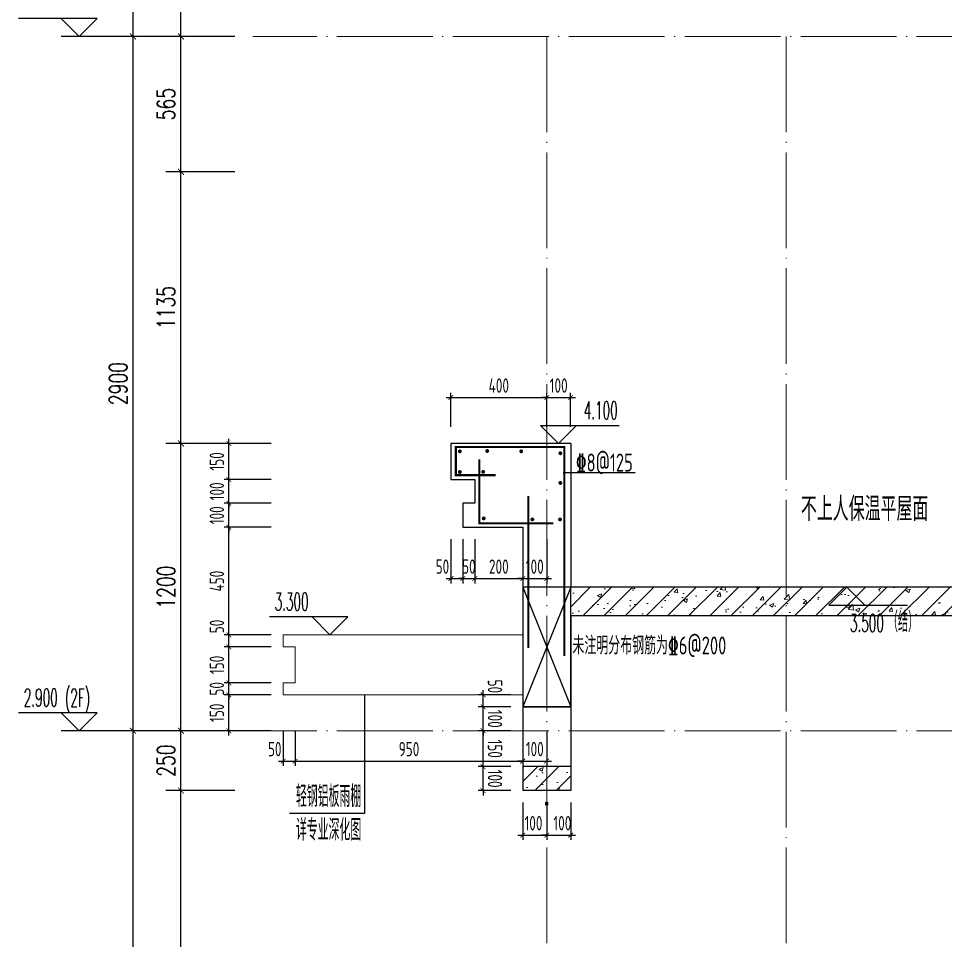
# Model space of a CAD drawing. Extents: x -655480 to 203344, y -294099 to 287156.
# Drawn here: x 148013 to 151883, y 125308 to 129160 of the extents above; entities that cross this region are included whole.
import ezdxf

# ---------------------------------------------------------------- set-up
doc = ezdxf.new("R2010")
doc.units = 0
doc.header["$LTSCALE"] = 1000
doc.linetypes.add('DOTE', pattern=[2.42, 2, -0.2, 0.02, -0.2])
doc.layers.get('0').update_dxf_attribs({"linetype": 'CONTINUOUS'})
doc.layers.get('DEFPOINTS').update_dxf_attribs({"linetype": 'CONTINUOUS'})
for name, color, linetype in [('DIM', 2, 'CONTINUOUS'), ('DIM_ELEV', 3, 'CONTINUOUS'), ('DIM_IDEN', 67, 'CONTINUOUS'), ('PUB_DIM', 3, 'CONTINUOUS'), ('PUB_TEXT', 2, 'CONTINUOUS'), ('REIN', 6, 'CONTINUOUS'), ('S-大样-砼线', 7, 'CONTINUOUS'), ('S-引出线', 40, 'CONTINUOUS'), ('TEXT', 2, 'CONTINUOUS'), ('WALL', 5, 'CONTINUOUS')]:
    doc.layers.add(name, color=color, linetype=linetype)
for name, color, linetype, lineweight in [('DOTE', 19, 'DOTE', 9), ('PUB_HATCH', 8, 'CONTINUOUS', 9), ('立面-普通轮廓', 7, 'CONTINUOUS', 18), ('细细', 250, 'CONTINUOUS', 0)]:
    doc.layers.add(name, color=color, linetype=linetype, lineweight=lineweight)
doc.styles.add('_TCH_DIM', font='SIMPLEX.shx', dxfattribs={"width": 0.7, "bigfont": 'GBCBIG.shx'})
doc.styles.add('_TCH_DIM_T3', font='SIMPLEX', dxfattribs={"width": 0.705882, "bigfont": 'GBCBIG'})
doc.styles.add('DIM_FONT_T3', font='SIMPLEX', dxfattribs={"width": 0.705882, "bigfont": 'GBCBIG'})
doc.styles.add('TSSD_DIMENSION', font='Tssdeng.shx', dxfattribs={"width": 0.7, "bigfont": 'tssdchn.shx'})
doc.styles.add('TSSD_REIN', font='tssdeng.shx', dxfattribs={"width": 0.7, "height": 300, "bigfont": 'tssdchn.shx'})
doc.dimstyles.new('_TCH_ARCH&&25', dxfattribs={"dimtxt": 74.375, "dimasz": 25, "dimexe": 62.5, "dimexo": 75, "dimgap": 25, "dimtad": 1, "dimdec": 0, "dimzin": 0, "dimdsep": 46, "dimtxsty": '_TCH_DIM_T3', "dimblk": 'ARCHTICK', "dimcen": 0.09, "dimclrt": 7, "dimazin": 0, "dimtfac": 1, "dimtdec": 0, "dimtix": 1, "dimtmove": 2, "dimatfit": 3, "dimldrblk": 'ARCHTICK', "dimfxl": 1, "dimtolj": 1, "dimtzin": 0, "dimarcsym": 0})
doc.dimstyles.new('TSSD_20_20', dxfattribs={"dimtxt": 60, "dimasz": 20, "dimexe": 20, "dimexo": 50, "dimgap": 20, "dimtad": 1, "dimdec": 0, "dimzin": 0, "dimdsep": 46, "dimtxsty": 'TSSD_DIMENSION', "dimblk": 'ARCHTICK', "dimblk1": 'ARCHTICK', "dimblk2": 'ARCHTICK', "dimcen": 0, "dimdle": 20, "dimclrt": 7, "dimadec": 0, "dimazin": 0, "dimtfac": 1, "dimtdec": 0, "dimtix": 1, "dimtmove": 2, "dimatfit": 3, "dimfxl": 1, "dimtolj": 1, "dimtzin": 0, "dimarcsym": 0})
pattern_1 = [(45, (-512502.044, 291727.59), (-44.194174, 44.194174), []), (50, (-512502.04, 291727.59), (179.315046, -15.688034), [18.75, -206.25]), (355, (-512502.04, 291727.6), (-34.687833, 188.048033), [15, -165]), (100.4514, (-512487.1, 291726.28), (144.627345, 172.359886), [15.935047, -175.28553]), (46.1842, (-512502.04, 291777.6), (266.81026, -41.379754), [28.125, -309.375]), (96.6356, (-512479.8, 291774.14), (233.66568, 243.52947), [23.90257, -262.92825]), (351.1842, (-512502.04, 291777.6), (233.66549, 243.52965), [22.5, -247.5]), (21, (-512477.04, 291765.09), (149.226763, -100.654723), [18.75, -206.25]), (326, (-512477.04, 291765.1), (60.828833, 181.28751), [15, -165]), (71.4514, (-512464.6, 291756.7), (210.055657, 80.632624), [15.935047, -175.28553]), (37.5, (-512502.044, 291727.59), (3.039964, 83.2234635), [0, -163, 0, -167.5, 0, -165.625]), (7.5, (-512502.04, 291727.59), (65.767384, 98.602928), [0, -95.5, 0, -159.25, 0, -63.125]), (327.5, (-512557.794, 291727.59), (133.455609, -5.638718), [0, -62.5, 0, -195, 0, -258.75]), (317.5, (-512582.79, 291727.59), (145.796542, 25.026246), [0, -81.25, 0, -129.5, 0, -183.75])]

# ---------------------------------------------------------------- blocks, each defined once
blk = doc.blocks.new('_ArchTick')
at = {"color": 0, "linetype": 'ByBlock', "const_width": 0.15}
blk.add_lwpolyline([(-0.5, -0.5), (0.5, 0.5)], dxfattribs=at)
blk = doc.blocks.new('*D2749')
at = {"layer": 'DEFPOINTS', "color": 0, "transparency": 16777216}
for p in [(148691.2, 125934.6), (148991.2, 125934.6), (148991.2, 123284.6)]:
    blk.add_point(p, dxfattribs=at)
at = {"layer": 'PUB_DIM', "color": 0, "lineweight": -2, "transparency": 16777216}
for p, q in [((148916.2, 125934.6), (148628.7, 125934.6)), ((148691.2, 123284.6), (148691.2, 125934.6)), ((148916.2, 123284.6), (148628.7, 123284.6))]:
    blk.add_line(p, q, dxfattribs=at)
at = {"layer": 'PUB_DIM', "color": 0, "lineweight": -2, "transparency": 16777216, "xscale": 25, "yscale": 25, "zscale": 25}
for p, rotation in [((148691.2, 125934.6), 90), ((148691.2, 123284.6), 270)]:
    blk.add_blockref('_ArchTick', p, dxfattribs=dict(at, rotation=rotation))
at = {"layer": 'PUB_DIM', "color": 7, "transparency": 16777216, "insert": (148629.1, 124609.6), "char_height": 74.38, "attachment_point": 5, "rotation": 90, "style": '_TCH_DIM_T3'}
blk.add_mtext('\\A1;2650', dxfattribs=at)
blk = doc.blocks.new('*D2751')
at = {"layer": 'DEFPOINTS', "color": 0, "transparency": 16777216}
for p in [(148491.2, 126184.6), (148991.2, 126184.6), (148991.2, 123284.6)]:
    blk.add_point(p, dxfattribs=at)
at = {"layer": 'PUB_DIM', "color": 0, "lineweight": -2, "transparency": 16777216}
for p, q in [((148916.2, 126184.6), (148428.7, 126184.6)), ((148491.2, 123284.6), (148491.2, 126184.6)), ((148916.2, 123284.6), (148428.7, 123284.6))]:
    blk.add_line(p, q, dxfattribs=at)
at = {"layer": 'PUB_DIM', "color": 0, "lineweight": -2, "transparency": 16777216, "xscale": 25, "yscale": 25, "zscale": 25}
for p, rotation in [((148491.2, 126184.6), 90), ((148491.2, 123284.6), 270)]:
    blk.add_blockref('_ArchTick', p, dxfattribs=dict(at, rotation=rotation))
at = {"layer": 'PUB_DIM', "color": 7, "transparency": 16777216, "insert": (148429.1, 124734.6), "char_height": 74.38, "attachment_point": 5, "rotation": 90, "style": '_TCH_DIM_T3'}
blk.add_mtext('\\A1;2900', dxfattribs=at)
blk = doc.blocks.new('*D3339')
at = {"layer": 'DEFPOINTS', "color": 0, "transparency": 16777216}
for p in [(150218.3, 127576.6), (149818.2, 127404.6), (150218.3, 127404.6)]:
    blk.add_point(p, dxfattribs=at)
at = {"layer": 'DIM', "color": 0, "lineweight": -2, "transparency": 16777216}
for p, q in [((149818.2, 127454.6), (149818.2, 127596.6)), ((150218.3, 127454.6), (150218.3, 127596.6)), ((149798.2, 127576.6), (150238.3, 127576.6))]:
    blk.add_line(p, q, dxfattribs=at)
at = {"layer": 'DIM', "color": 0, "lineweight": -2, "transparency": 16777216, "xscale": 20, "yscale": 20, "zscale": 20, "rotation": 180}
blk.add_blockref('_ArchTick', (149818.2, 127576.6), dxfattribs=at)
at = {"layer": 'DIM', "color": 0, "lineweight": -2, "transparency": 16777216, "xscale": 20, "yscale": 20, "zscale": 20}
blk.add_blockref('_ArchTick', (150218.3, 127576.6), dxfattribs=at)
at = {"layer": 'DIM', "color": 7, "transparency": 16777216, "insert": (150018.2, 127626.6), "char_height": 60, "attachment_point": 5, "style": 'TSSD_DIMENSION'}
blk.add_mtext('\\A1;400', dxfattribs=at)
blk = doc.blocks.new('*D3340')
at = {"layer": 'DEFPOINTS', "color": 0, "transparency": 16777216}
for p in [(150318.1, 127576.6), (150218.3, 127404.6), (150318.1, 127404.6)]:
    blk.add_point(p, dxfattribs=at)
at = {"layer": 'DIM', "color": 0, "lineweight": -2, "transparency": 16777216}
for p, q in [((150218.3, 127454.6), (150218.3, 127596.6)), ((150318.1, 127454.6), (150318.1, 127596.6)), ((150218.3, 127576.6), (150198.3, 127576.6)), ((150218.3, 127576.6), (150318.1, 127576.6)), ((150318.1, 127576.6), (150338.1, 127576.6))]:
    blk.add_line(p, q, dxfattribs=at)
at = {"layer": 'DIM', "color": 0, "lineweight": -2, "transparency": 16777216, "xscale": 20, "yscale": 20, "zscale": 20}
blk.add_blockref('_ArchTick', (150218.3, 127576.6), dxfattribs=at)
at = {"layer": 'DIM', "color": 0, "lineweight": -2, "transparency": 16777216, "xscale": 20, "yscale": 20, "zscale": 20, "rotation": 180}
blk.add_blockref('_ArchTick', (150318.1, 127576.6), dxfattribs=at)
at = {"layer": 'DIM', "color": 7, "transparency": 16777216, "insert": (150268.2, 127626.6), "char_height": 60, "attachment_point": 5, "style": 'TSSD_DIMENSION'}
blk.add_mtext('\\A1;100', dxfattribs=at)
blk = doc.blocks.new('*D3341')
at = {"layer": 'DEFPOINTS', "color": 0, "transparency": 16777216}
for p in [(150118.3, 125934.6), (150218.3, 125934.6), (150218.3, 125748.4)]:
    blk.add_point(p, dxfattribs=at)
at = {"layer": 'DIM', "color": 0, "lineweight": -2, "transparency": 16777216}
for p, q in [((150118.3, 125884.6), (150118.3, 125728.4)), ((150218.3, 125884.6), (150218.3, 125728.4)), ((150098.3, 125748.4), (150238.3, 125748.4))]:
    blk.add_line(p, q, dxfattribs=at)
at = {"layer": 'DIM', "color": 0, "lineweight": -2, "transparency": 16777216, "xscale": 20, "yscale": 20, "zscale": 20}
for p, rotation in [((150118.3, 125748.4), 180.0003565256102), ((150218.3, 125748.4), 0.0003565256101799532)]:
    blk.add_blockref('_ArchTick', p, dxfattribs=dict(at, rotation=rotation))
at = {"layer": 'DIM', "color": 7, "transparency": 16777216, "insert": (150162.9, 125798.4), "char_height": 60, "attachment_point": 5, "rotation": 0.0004, "style": 'TSSD_DIMENSION'}
blk.add_mtext('\\A1;100', dxfattribs=at)
blk = doc.blocks.new('*D3342')
at = {"layer": 'DEFPOINTS', "color": 0, "transparency": 16777216}
for p in [(150218.3, 125934.6), (150318.3, 125934.6), (150318.3, 125748.4)]:
    blk.add_point(p, dxfattribs=at)
at = {"layer": 'DIM', "color": 0, "lineweight": -2, "transparency": 16777216}
for p, q in [((150218.3, 125884.6), (150218.3, 125728.4)), ((150318.3, 125884.6), (150318.3, 125728.4)), ((150218.3, 125748.4), (150198.3, 125748.4)), ((150218.3, 125748.4), (150318.3, 125748.4)), ((150318.3, 125748.4), (150338.3, 125748.4))]:
    blk.add_line(p, q, dxfattribs=at)
at = {"layer": 'DIM', "color": 0, "lineweight": -2, "transparency": 16777216, "xscale": 20, "yscale": 20, "zscale": 20}
for p, rotation in [((150218.3, 125748.4), 0.0003565255952064916), ((150318.3, 125748.4), 180.0003565255953)]:
    blk.add_blockref('_ArchTick', p, dxfattribs=dict(at, rotation=rotation))
at = {"layer": 'DIM', "color": 7, "transparency": 16777216, "insert": (150283.6, 125798.4), "char_height": 60, "attachment_point": 5, "rotation": 0.0004, "style": 'TSSD_DIMENSION'}
blk.add_mtext('\\A1;100', dxfattribs=at)
blk = doc.blocks.new('*D3343')
at = {"layer": 'DEFPOINTS', "color": 0, "transparency": 16777216}
for p in [(149118.3, 126234.4), (149168.3, 126234.4), (149168.3, 126057.7)]:
    blk.add_point(p, dxfattribs=at)
at = {"layer": 'DIM', "color": 0, "lineweight": -2, "transparency": 16777216}
for p, q in [((149118.3, 126184.4), (149118.3, 126037.7)), ((149168.3, 126184.4), (149168.3, 126037.7)), ((149098.3, 126057.7), (149188.3, 126057.7))]:
    blk.add_line(p, q, dxfattribs=at)
at = {"layer": 'DIM', "color": 0, "lineweight": -2, "transparency": 16777216, "xscale": 20, "yscale": 20, "zscale": 20}
for p, rotation in [((149118.3, 126057.7), 180.0082805803449), ((149168.3, 126057.7), 0.008280580344901943)]:
    blk.add_blockref('_ArchTick', p, dxfattribs=dict(at, rotation=rotation))
at = {"layer": 'DIM', "color": 7, "transparency": 16777216, "insert": (149082.8, 126107.7), "char_height": 60, "attachment_point": 5, "rotation": 0.0083, "style": 'TSSD_DIMENSION'}
blk.add_mtext('\\A1;50', dxfattribs=at)
blk = doc.blocks.new('*D3344')
at = {"layer": 'DEFPOINTS', "color": 0, "transparency": 16777216}
for p in [(149168.3, 126234.4), (150118.3, 126234.5), (150118.3, 126057.9)]:
    blk.add_point(p, dxfattribs=at)
at = {"layer": 'DIM', "color": 0, "lineweight": -2, "transparency": 16777216}
for p, q in [((149168.3, 126184.4), (149168.3, 126037.7)), ((150118.3, 126184.5), (150118.3, 126037.9)), ((149148.3, 126057.7), (150138.3, 126057.9))]:
    blk.add_line(p, q, dxfattribs=at)
at = {"layer": 'DIM', "color": 0, "lineweight": -2, "transparency": 16777216, "xscale": 20, "yscale": 20, "zscale": 20}
for p, rotation in [((149168.3, 126057.7), 180.008280580344), ((150118.3, 126057.9), 0.008280580343985943)]:
    blk.add_blockref('_ArchTick', p, dxfattribs=dict(at, rotation=rotation))
at = {"layer": 'DIM', "color": 7, "transparency": 16777216, "insert": (149643.3, 126107.8), "char_height": 60, "attachment_point": 5, "rotation": 0.0083, "style": 'TSSD_DIMENSION'}
blk.add_mtext('\\A1;950', dxfattribs=at)
blk = doc.blocks.new('*D3345')
at = {"layer": 'DEFPOINTS', "color": 0, "transparency": 16777216}
for p in [(150118.3, 126234.5), (150218.3, 126234.6), (150218.3, 126057.9)]:
    blk.add_point(p, dxfattribs=at)
at = {"layer": 'DIM', "color": 0, "lineweight": -2, "transparency": 16777216}
for p, q in [((150118.3, 126184.5), (150118.3, 126037.9)), ((150218.3, 126184.6), (150218.3, 126037.9)), ((150118.3, 126057.9), (150098.3, 126057.9)), ((150118.3, 126057.9), (150218.3, 126057.9)), ((150218.3, 126057.9), (150238.3, 126057.9))]:
    blk.add_line(p, q, dxfattribs=at)
at = {"layer": 'DIM', "color": 0, "lineweight": -2, "transparency": 16777216, "xscale": 20, "yscale": 20, "zscale": 20}
for p, rotation in [((150118.3, 126057.9), 0.008280580347808097), ((150218.3, 126057.9), 180.0082805803478)]:
    blk.add_blockref('_ArchTick', p, dxfattribs=dict(at, rotation=rotation))
at = {"layer": 'DIM', "color": 7, "transparency": 16777216, "insert": (150168.3, 126107.9), "char_height": 60, "attachment_point": 5, "rotation": 0.0083, "style": 'TSSD_DIMENSION'}
blk.add_mtext('\\A1;100', dxfattribs=at)
blk = doc.blocks.new('*D3346')
at = {"layer": 'DEFPOINTS', "color": 0, "transparency": 16777216}
for p in [(149952.4, 126034.7), (150118.3, 126034.7), (150118.3, 125934.6)]:
    blk.add_point(p, dxfattribs=at)
at = {"layer": 'DIM', "color": 0, "lineweight": -2, "transparency": 16777216}
for p, q in [((150068.3, 126034.7), (149932.4, 126034.7)), ((149952.4, 126034.7), (149952.4, 126054.7)), ((149952.4, 125934.6), (149952.4, 126034.7)), ((150068.3, 125934.6), (149932.4, 125934.6)), ((149952.4, 125934.6), (149952.4, 125914.6))]:
    blk.add_line(p, q, dxfattribs=at)
at = {"layer": 'DIM', "color": 0, "lineweight": -2, "transparency": 16777216, "xscale": 20, "yscale": 20, "zscale": 20}
for p, rotation in [((149952.4, 126034.7), 270.0004298410356), ((149952.4, 125934.6), 90.00042984103558)]:
    blk.add_blockref('_ArchTick', p, dxfattribs=dict(at, rotation=rotation))
at = {"layer": 'DIM', "color": 7, "transparency": 16777216, "insert": (150002.4, 125984.6), "char_height": 60, "attachment_point": 5, "rotation": 270.0004, "style": 'TSSD_DIMENSION'}
blk.add_mtext('\\A1;100', dxfattribs=at)
blk = doc.blocks.new('*D3347')
at = {"layer": 'DEFPOINTS', "color": 0, "transparency": 16777216}
for p in [(149952.4, 126184.6), (150118.3, 126184.6), (150118.3, 126034.7)]:
    blk.add_point(p, dxfattribs=at)
at = {"layer": 'DIM', "color": 0, "lineweight": -2, "transparency": 16777216}
for p, q in [((149952.4, 126014.7), (149952.4, 126204.6)), ((150068.3, 126184.6), (149932.4, 126184.6)), ((150068.3, 126034.7), (149932.4, 126034.7))]:
    blk.add_line(p, q, dxfattribs=at)
at = {"layer": 'DIM', "color": 0, "lineweight": -2, "transparency": 16777216, "xscale": 20, "yscale": 20, "zscale": 20}
for p, rotation in [((149952.4, 126184.6), 90.00050334903649), ((149952.4, 126034.7), 270.0005033490365)]:
    blk.add_blockref('_ArchTick', p, dxfattribs=dict(at, rotation=rotation))
at = {"layer": 'DIM', "color": 7, "transparency": 16777216, "insert": (150002.4, 126109.6), "char_height": 60, "attachment_point": 5, "rotation": 270.0005, "style": 'TSSD_DIMENSION'}
blk.add_mtext('\\A1;150', dxfattribs=at)
blk = doc.blocks.new('*D3348')
at = {"layer": 'DEFPOINTS', "color": 0, "transparency": 16777216}
for p in [(149952.4, 126284.7), (150118.3, 126284.7), (150118.3, 126184.6)]:
    blk.add_point(p, dxfattribs=at)
at = {"layer": 'DIM', "color": 0, "lineweight": -2, "transparency": 16777216}
for p, q in [((149952.4, 126284.7), (149952.4, 126304.7)), ((150068.3, 126284.7), (149932.4, 126284.7)), ((149952.4, 126184.6), (149952.4, 126284.7)), ((150068.3, 126184.6), (149932.4, 126184.6)), ((149952.4, 126184.6), (149952.4, 126164.6))]:
    blk.add_line(p, q, dxfattribs=at)
at = {"layer": 'DIM', "color": 0, "lineweight": -2, "transparency": 16777216, "xscale": 20, "yscale": 20, "zscale": 20}
for p, rotation in [((149952.4, 126284.7), 270.0005033489296), ((149952.4, 126184.6), 90.00050334892961)]:
    blk.add_blockref('_ArchTick', p, dxfattribs=dict(at, rotation=rotation))
at = {"layer": 'DIM', "color": 7, "transparency": 16777216, "insert": (150002.4, 126234.6), "char_height": 60, "attachment_point": 5, "rotation": 270.0005, "style": 'TSSD_DIMENSION'}
blk.add_mtext('\\A1;100', dxfattribs=at)
blk = doc.blocks.new('*D3349')
at = {"layer": 'DEFPOINTS', "color": 0, "transparency": 16777216}
for p in [(149952.4, 126334.4), (150118.3, 126334.4), (150118.3, 126284.7)]:
    blk.add_point(p, dxfattribs=at)
at = {"layer": 'DIM', "color": 0, "lineweight": -2, "transparency": 16777216}
for p, q in [((149952.4, 126264.7), (149952.4, 126354.4)), ((150068.3, 126334.4), (149932.4, 126334.4)), ((150068.3, 126284.7), (149932.4, 126284.7))]:
    blk.add_line(p, q, dxfattribs=at)
at = {"layer": 'DIM', "color": 0, "lineweight": -2, "transparency": 16777216, "xscale": 20, "yscale": 20, "zscale": 20}
for p, rotation in [((149952.4, 126334.4), 90.00050334908576), ((149952.4, 126284.7), 270.0005033490858)]:
    blk.add_blockref('_ArchTick', p, dxfattribs=dict(at, rotation=rotation))
at = {"layer": 'DIM', "color": 7, "transparency": 16777216, "insert": (150002.4, 126369.9), "char_height": 60, "attachment_point": 5, "rotation": 270.0005, "style": 'TSSD_DIMENSION'}
blk.add_mtext('\\A1;50', dxfattribs=at)
blk = doc.blocks.new('*D3350')
at = {"layer": 'DEFPOINTS', "color": 0, "transparency": 16777216}
for p in [(149818.2, 127034.6), (149868.2, 127034.6), (149868.2, 126820.1)]:
    blk.add_point(p, dxfattribs=at)
at = {"layer": 'DIM', "color": 0, "lineweight": -2, "transparency": 16777216}
for p, q in [((149818.2, 126984.6), (149818.2, 126800.1)), ((149868.2, 126984.6), (149868.2, 126800.1)), ((149798.2, 126820.1), (149888.2, 126820.1))]:
    blk.add_line(p, q, dxfattribs=at)
at = {"layer": 'DIM', "color": 0, "lineweight": -2, "transparency": 16777216, "xscale": 20, "yscale": 20, "zscale": 20, "rotation": 180}
blk.add_blockref('_ArchTick', (149818.2, 126820.1), dxfattribs=at)
at = {"layer": 'DIM', "color": 0, "lineweight": -2, "transparency": 16777216, "xscale": 20, "yscale": 20, "zscale": 20}
blk.add_blockref('_ArchTick', (149868.2, 126820.1), dxfattribs=at)
at = {"layer": 'DIM', "color": 7, "transparency": 16777216, "insert": (149782.8, 126870.1), "char_height": 60, "attachment_point": 5, "style": 'TSSD_DIMENSION'}
blk.add_mtext('\\A1;50', dxfattribs=at)
blk = doc.blocks.new('*D3351')
at = {"layer": 'DEFPOINTS', "color": 0, "transparency": 16777216}
for p in [(149868.2, 127034.6), (149918.3, 127034.6), (149918.3, 126820.1)]:
    blk.add_point(p, dxfattribs=at)
at = {"layer": 'DIM', "color": 0, "lineweight": -2, "transparency": 16777216}
for p, q in [((149868.2, 126984.6), (149868.2, 126800.1)), ((149918.3, 126984.6), (149918.3, 126800.1)), ((149868.2, 126820.1), (149848.2, 126820.1)), ((149868.2, 126820.1), (149918.3, 126820.1)), ((149918.3, 126820.1), (149938.3, 126820.1))]:
    blk.add_line(p, q, dxfattribs=at)
at = {"layer": 'DIM', "color": 0, "lineweight": -2, "transparency": 16777216, "xscale": 20, "yscale": 20, "zscale": 20}
blk.add_blockref('_ArchTick', (149868.2, 126820.1), dxfattribs=at)
at = {"layer": 'DIM', "color": 0, "lineweight": -2, "transparency": 16777216, "xscale": 20, "yscale": 20, "zscale": 20, "rotation": 180}
blk.add_blockref('_ArchTick', (149918.3, 126820.1), dxfattribs=at)
at = {"layer": 'DIM', "color": 7, "transparency": 16777216, "insert": (149893.3, 126870.1), "char_height": 60, "attachment_point": 5, "style": 'TSSD_DIMENSION'}
blk.add_mtext('\\A1;50', dxfattribs=at)
blk = doc.blocks.new('*D3352')
at = {"layer": 'DEFPOINTS', "color": 0, "transparency": 16777216}
for p in [(149918.3, 127034.6), (150118.3, 127034.6), (150118.3, 126820.1)]:
    blk.add_point(p, dxfattribs=at)
at = {"layer": 'DIM', "color": 0, "lineweight": -2, "transparency": 16777216}
for p, q in [((149918.3, 126984.6), (149918.3, 126800.1)), ((150118.3, 126984.6), (150118.3, 126800.1)), ((149898.3, 126820.1), (150138.3, 126820.1))]:
    blk.add_line(p, q, dxfattribs=at)
at = {"layer": 'DIM', "color": 0, "lineweight": -2, "transparency": 16777216, "xscale": 20, "yscale": 20, "zscale": 20, "rotation": 180}
blk.add_blockref('_ArchTick', (149918.3, 126820.1), dxfattribs=at)
at = {"layer": 'DIM', "color": 0, "lineweight": -2, "transparency": 16777216, "xscale": 20, "yscale": 20, "zscale": 20}
blk.add_blockref('_ArchTick', (150118.3, 126820.1), dxfattribs=at)
at = {"layer": 'DIM', "color": 7, "transparency": 16777216, "insert": (150018.3, 126870.1), "char_height": 60, "attachment_point": 5, "style": 'TSSD_DIMENSION'}
blk.add_mtext('\\A1;200', dxfattribs=at)
blk = doc.blocks.new('*D3353')
at = {"layer": 'DEFPOINTS', "color": 0, "transparency": 16777216}
for p in [(150118.3, 127034.6), (150218.3, 127034.6), (150218.3, 126820.1)]:
    blk.add_point(p, dxfattribs=at)
at = {"layer": 'DIM', "color": 0, "lineweight": -2, "transparency": 16777216}
for p, q in [((150118.3, 126984.6), (150118.3, 126800.1)), ((150218.3, 126984.6), (150218.3, 126800.1)), ((150118.3, 126820.1), (150098.3, 126820.1)), ((150118.3, 126820.1), (150218.3, 126820.1)), ((150218.3, 126820.1), (150238.3, 126820.1))]:
    blk.add_line(p, q, dxfattribs=at)
at = {"layer": 'DIM', "color": 0, "lineweight": -2, "transparency": 16777216, "xscale": 20, "yscale": 20, "zscale": 20}
blk.add_blockref('_ArchTick', (150118.3, 126820.1), dxfattribs=at)
at = {"layer": 'DIM', "color": 0, "lineweight": -2, "transparency": 16777216, "xscale": 20, "yscale": 20, "zscale": 20, "rotation": 180}
blk.add_blockref('_ArchTick', (150218.3, 126820.1), dxfattribs=at)
at = {"layer": 'DIM', "color": 7, "transparency": 16777216, "insert": (150168.3, 126870.1), "char_height": 60, "attachment_point": 5, "style": 'TSSD_DIMENSION'}
blk.add_mtext('\\A1;100', dxfattribs=at)
blk = doc.blocks.new('*D3354')
at = {"layer": 'DEFPOINTS', "color": 0, "transparency": 16777216}
for p in [(148891.2, 126334.6), (149118.3, 126334.6), (149118.3, 126184.6)]:
    blk.add_point(p, dxfattribs=at)
at = {"layer": 'DIM', "color": 0, "lineweight": -2, "transparency": 16777216}
for p, q in [((148891.2, 126164.6), (148891.2, 126354.6)), ((149068.3, 126334.6), (148871.2, 126334.6)), ((149068.3, 126184.6), (148871.2, 126184.6))]:
    blk.add_line(p, q, dxfattribs=at)
at = {"layer": 'DIM', "color": 0, "lineweight": -2, "transparency": 16777216, "xscale": 20, "yscale": 20, "zscale": 20}
for p, rotation in [((148891.2, 126334.6), 90), ((148891.2, 126184.6), 270)]:
    blk.add_blockref('_ArchTick', p, dxfattribs=dict(at, rotation=rotation))
at = {"layer": 'DIM', "color": 7, "transparency": 16777216, "insert": (148841.2, 126259.6), "char_height": 60, "attachment_point": 5, "rotation": 90, "style": 'TSSD_DIMENSION'}
blk.add_mtext('\\A1;150', dxfattribs=at)
blk = doc.blocks.new('*D3355')
at = {"layer": 'DEFPOINTS', "color": 0, "transparency": 16777216}
for p in [(148891.2, 126384.6), (149118.3, 126384.6), (149118.3, 126334.6)]:
    blk.add_point(p, dxfattribs=at)
at = {"layer": 'DIM', "color": 0, "lineweight": -2, "transparency": 16777216}
for p, q in [((149068.3, 126384.6), (148871.2, 126384.6)), ((148891.2, 126384.6), (148891.2, 126404.6)), ((148891.2, 126334.6), (148891.2, 126384.6)), ((149068.3, 126334.6), (148871.2, 126334.6)), ((148891.2, 126334.6), (148891.2, 126314.6))]:
    blk.add_line(p, q, dxfattribs=at)
at = {"layer": 'DIM', "color": 0, "lineweight": -2, "transparency": 16777216, "xscale": 20, "yscale": 20, "zscale": 20}
for p, rotation in [((148891.2, 126384.6), 270), ((148891.2, 126334.6), 90)]:
    blk.add_blockref('_ArchTick', p, dxfattribs=dict(at, rotation=rotation))
at = {"layer": 'DIM', "color": 7, "transparency": 16777216, "insert": (148841.2, 126359.6), "char_height": 60, "attachment_point": 5, "rotation": 90, "style": 'TSSD_DIMENSION'}
blk.add_mtext('\\A1;50', dxfattribs=at)
blk = doc.blocks.new('*D3356')
at = {"layer": 'DEFPOINTS', "color": 0, "transparency": 16777216}
for p in [(148891.2, 126534.6), (149118.3, 126534.6), (149118.3, 126384.6)]:
    blk.add_point(p, dxfattribs=at)
at = {"layer": 'DIM', "color": 0, "lineweight": -2, "transparency": 16777216}
for p, q in [((148891.2, 126364.6), (148891.2, 126554.6)), ((149068.3, 126534.6), (148871.2, 126534.6)), ((149068.3, 126384.6), (148871.2, 126384.6))]:
    blk.add_line(p, q, dxfattribs=at)
at = {"layer": 'DIM', "color": 0, "lineweight": -2, "transparency": 16777216, "xscale": 20, "yscale": 20, "zscale": 20}
for p, rotation in [((148891.2, 126534.6), 90), ((148891.2, 126384.6), 270)]:
    blk.add_blockref('_ArchTick', p, dxfattribs=dict(at, rotation=rotation))
at = {"layer": 'DIM', "color": 7, "transparency": 16777216, "insert": (148841.2, 126459.6), "char_height": 60, "attachment_point": 5, "rotation": 90, "style": 'TSSD_DIMENSION'}
blk.add_mtext('\\A1;150', dxfattribs=at)
blk = doc.blocks.new('*D3357')
at = {"layer": 'DEFPOINTS', "color": 0, "transparency": 16777216}
for p in [(148891.2, 126584.6), (149118.3, 126584.6), (149118.3, 126534.6)]:
    blk.add_point(p, dxfattribs=at)
at = {"layer": 'DIM', "color": 0, "lineweight": -2, "transparency": 16777216}
for p, q in [((149068.3, 126584.6), (148871.2, 126584.6)), ((148891.2, 126514.6), (148891.2, 126604.6)), ((149068.3, 126534.6), (148871.2, 126534.6))]:
    blk.add_line(p, q, dxfattribs=at)
at = {"layer": 'DIM', "color": 0, "lineweight": -2, "transparency": 16777216, "xscale": 20, "yscale": 20, "zscale": 20}
for p, rotation in [((148891.2, 126584.6), 90), ((148891.2, 126534.6), 270)]:
    blk.add_blockref('_ArchTick', p, dxfattribs=dict(at, rotation=rotation))
at = {"layer": 'DIM', "color": 7, "transparency": 16777216, "insert": (148841.2, 126620.1), "char_height": 60, "attachment_point": 5, "rotation": 90, "style": 'TSSD_DIMENSION'}
blk.add_mtext('\\A1;50', dxfattribs=at)
blk = doc.blocks.new('*D3358')
at = {"layer": 'DEFPOINTS', "color": 0, "transparency": 16777216}
for p in [(148891.2, 127034.6), (149118.3, 127034.6), (149118.3, 126584.6)]:
    blk.add_point(p, dxfattribs=at)
at = {"layer": 'DIM', "color": 0, "lineweight": -2, "transparency": 16777216}
for p, q in [((148891.2, 126564.6), (148891.2, 127054.6)), ((149068.3, 127034.6), (148871.2, 127034.6)), ((149068.3, 126584.6), (148871.2, 126584.6))]:
    blk.add_line(p, q, dxfattribs=at)
at = {"layer": 'DIM', "color": 0, "lineweight": -2, "transparency": 16777216, "xscale": 20, "yscale": 20, "zscale": 20}
for p, rotation in [((148891.2, 127034.6), 90), ((148891.2, 126584.6), 270)]:
    blk.add_blockref('_ArchTick', p, dxfattribs=dict(at, rotation=rotation))
at = {"layer": 'DIM', "color": 7, "transparency": 16777216, "insert": (148841.2, 126809.6), "char_height": 60, "attachment_point": 5, "rotation": 90, "style": 'TSSD_DIMENSION'}
blk.add_mtext('\\A1;450', dxfattribs=at)
blk = doc.blocks.new('*D3359')
at = {"layer": 'DEFPOINTS', "color": 0, "transparency": 16777216}
for p in [(148891.2, 127134.6), (149118.3, 127134.6), (149118.3, 127034.6)]:
    blk.add_point(p, dxfattribs=at)
at = {"layer": 'DIM', "color": 0, "lineweight": -2, "transparency": 16777216}
for p, q in [((149068.3, 127134.6), (148871.2, 127134.6)), ((148891.2, 127134.6), (148891.2, 127154.6)), ((148891.2, 127034.6), (148891.2, 127134.6)), ((149068.3, 127034.6), (148871.2, 127034.6)), ((148891.2, 127034.6), (148891.2, 127014.6))]:
    blk.add_line(p, q, dxfattribs=at)
at = {"layer": 'DIM', "color": 0, "lineweight": -2, "transparency": 16777216, "xscale": 20, "yscale": 20, "zscale": 20}
for p, rotation in [((148891.2, 127134.6), 270), ((148891.2, 127034.6), 90)]:
    blk.add_blockref('_ArchTick', p, dxfattribs=dict(at, rotation=rotation))
at = {"layer": 'DIM', "color": 7, "transparency": 16777216, "insert": (148841.2, 127084.6), "char_height": 60, "attachment_point": 5, "rotation": 90, "style": 'TSSD_DIMENSION'}
blk.add_mtext('\\A1;100', dxfattribs=at)
blk = doc.blocks.new('*D3360')
at = {"layer": 'DEFPOINTS', "color": 0, "transparency": 16777216}
for p in [(148891.2, 127234.6), (149118.3, 127234.6), (149118.3, 127134.6)]:
    blk.add_point(p, dxfattribs=at)
at = {"layer": 'DIM', "color": 0, "lineweight": -2, "transparency": 16777216}
for p, q in [((149068.3, 127234.6), (148871.2, 127234.6)), ((148891.2, 127234.6), (148891.2, 127254.6)), ((148891.2, 127134.6), (148891.2, 127234.6)), ((149068.3, 127134.6), (148871.2, 127134.6)), ((148891.2, 127134.6), (148891.2, 127114.6))]:
    blk.add_line(p, q, dxfattribs=at)
at = {"layer": 'DIM', "color": 0, "lineweight": -2, "transparency": 16777216, "xscale": 20, "yscale": 20, "zscale": 20}
for p, rotation in [((148891.2, 127234.6), 270), ((148891.2, 127134.6), 90)]:
    blk.add_blockref('_ArchTick', p, dxfattribs=dict(at, rotation=rotation))
at = {"layer": 'DIM', "color": 7, "transparency": 16777216, "insert": (148841.2, 127184.6), "char_height": 60, "attachment_point": 5, "rotation": 90, "style": 'TSSD_DIMENSION'}
blk.add_mtext('\\A1;100', dxfattribs=at)
blk = doc.blocks.new('*D3361')
at = {"layer": 'DEFPOINTS', "color": 0, "transparency": 16777216}
for p in [(148891.2, 127384.6), (149118.3, 127384.6), (149118.3, 127234.6)]:
    blk.add_point(p, dxfattribs=at)
at = {"layer": 'DIM', "color": 0, "lineweight": -2, "transparency": 16777216}
for p, q in [((148891.2, 127214.6), (148891.2, 127404.6)), ((149068.3, 127384.6), (148871.2, 127384.6)), ((149068.3, 127234.6), (148871.2, 127234.6))]:
    blk.add_line(p, q, dxfattribs=at)
at = {"layer": 'DIM', "color": 0, "lineweight": -2, "transparency": 16777216, "xscale": 20, "yscale": 20, "zscale": 20}
for p, rotation in [((148891.2, 127384.6), 90), ((148891.2, 127234.6), 270)]:
    blk.add_blockref('_ArchTick', p, dxfattribs=dict(at, rotation=rotation))
at = {"layer": 'DIM', "color": 7, "transparency": 16777216, "insert": (148841.2, 127309.6), "char_height": 60, "attachment_point": 5, "rotation": 90, "style": 'TSSD_DIMENSION'}
blk.add_mtext('\\A1;150', dxfattribs=at)
blk = doc.blocks.new('*D3375')
at = {"layer": 'DEFPOINTS', "color": 0, "transparency": 16777216}
for p in [(148691.2, 126184.6), (148991.2, 126184.6), (148991.2, 125934.6)]:
    blk.add_point(p, dxfattribs=at)
at = {"layer": 'PUB_DIM', "color": 0, "lineweight": -2, "transparency": 16777216}
for p, q in [((148916.2, 126184.6), (148628.7, 126184.6)), ((148691.2, 125934.6), (148691.2, 126184.6)), ((148916.2, 125934.6), (148628.7, 125934.6))]:
    blk.add_line(p, q, dxfattribs=at)
at = {"layer": 'PUB_DIM', "color": 0, "lineweight": -2, "transparency": 16777216, "xscale": 25, "yscale": 25, "zscale": 25}
for p, rotation in [((148691.2, 126184.6), 90), ((148691.2, 125934.6), 270)]:
    blk.add_blockref('_ArchTick', p, dxfattribs=dict(at, rotation=rotation))
at = {"layer": 'PUB_DIM', "color": 7, "transparency": 16777216, "insert": (148629.1, 126059.6), "char_height": 74.38, "attachment_point": 5, "rotation": 90, "style": '_TCH_DIM_T3'}
blk.add_mtext('\\A1;250', dxfattribs=at)
blk = doc.blocks.new('*D3376')
at = {"layer": 'DEFPOINTS', "color": 0, "transparency": 16777216}
for p in [(148691.2, 127384.6), (148991.2, 127384.6), (148991.2, 126184.6)]:
    blk.add_point(p, dxfattribs=at)
at = {"layer": 'PUB_DIM', "color": 0, "lineweight": -2, "transparency": 16777216}
for p, q in [((148916.2, 127384.6), (148628.7, 127384.6)), ((148691.2, 126184.6), (148691.2, 127384.6)), ((148916.2, 126184.6), (148628.7, 126184.6))]:
    blk.add_line(p, q, dxfattribs=at)
at = {"layer": 'PUB_DIM', "color": 0, "lineweight": -2, "transparency": 16777216, "xscale": 25, "yscale": 25, "zscale": 25}
for p, rotation in [((148691.2, 127384.6), 90), ((148691.2, 126184.6), 270)]:
    blk.add_blockref('_ArchTick', p, dxfattribs=dict(at, rotation=rotation))
at = {"layer": 'PUB_DIM', "color": 7, "transparency": 16777216, "insert": (148629.1, 126784.6), "char_height": 74.38, "attachment_point": 5, "rotation": 90, "style": '_TCH_DIM_T3'}
blk.add_mtext('\\A1;1200', dxfattribs=at)
blk = doc.blocks.new('*D3377')
at = {"layer": 'DEFPOINTS', "color": 0, "transparency": 16777216}
for p in [(148691.2, 128519.6), (148991.2, 128519.6), (148991.2, 127384.6)]:
    blk.add_point(p, dxfattribs=at)
at = {"layer": 'PUB_DIM', "color": 0, "lineweight": -2, "transparency": 16777216}
for p, q in [((148916.2, 128519.6), (148628.7, 128519.6)), ((148691.2, 127384.6), (148691.2, 128519.6)), ((148916.2, 127384.6), (148628.7, 127384.6))]:
    blk.add_line(p, q, dxfattribs=at)
at = {"layer": 'PUB_DIM', "color": 0, "lineweight": -2, "transparency": 16777216, "xscale": 25, "yscale": 25, "zscale": 25}
for p, rotation in [((148691.2, 128519.6), 90), ((148691.2, 127384.6), 270)]:
    blk.add_blockref('_ArchTick', p, dxfattribs=dict(at, rotation=rotation))
at = {"layer": 'PUB_DIM', "color": 7, "transparency": 16777216, "insert": (148629.1, 127952.1), "char_height": 74.38, "attachment_point": 5, "rotation": 90, "style": '_TCH_DIM_T3'}
blk.add_mtext('\\A1;1135', dxfattribs=at)
blk = doc.blocks.new('*D3378')
at = {"layer": 'DEFPOINTS', "color": 0, "transparency": 16777216}
for p in [(148691.2, 129084.6), (148991.2, 129084.6), (148991.2, 128519.6)]:
    blk.add_point(p, dxfattribs=at)
at = {"layer": 'PUB_DIM', "color": 0, "lineweight": -2, "transparency": 16777216}
for p, q in [((148916.2, 129084.6), (148628.7, 129084.6)), ((148691.2, 128519.6), (148691.2, 129084.6)), ((148916.2, 128519.6), (148628.7, 128519.6))]:
    blk.add_line(p, q, dxfattribs=at)
at = {"layer": 'PUB_DIM', "color": 0, "lineweight": -2, "transparency": 16777216, "xscale": 25, "yscale": 25, "zscale": 25}
for p, rotation in [((148691.2, 129084.6), 90), ((148691.2, 128519.6), 270)]:
    blk.add_blockref('_ArchTick', p, dxfattribs=dict(at, rotation=rotation))
at = {"layer": 'PUB_DIM', "color": 7, "transparency": 16777216, "insert": (148629.1, 128802.1), "char_height": 74.38, "attachment_point": 5, "rotation": 90, "style": '_TCH_DIM_T3'}
blk.add_mtext('\\A1;565', dxfattribs=at)
blk = doc.blocks.new('*D3379')
at = {"layer": 'DEFPOINTS', "color": 0, "transparency": 16777216}
for p in [(148691.2, 129919.6), (148991.2, 129919.6), (148991.2, 129084.6)]:
    blk.add_point(p, dxfattribs=at)
at = {"layer": 'PUB_DIM', "color": 0, "lineweight": -2, "transparency": 16777216}
for p, q in [((148916.2, 129919.6), (148628.7, 129919.6)), ((148691.2, 129084.6), (148691.2, 129919.6)), ((148916.2, 129084.6), (148628.7, 129084.6))]:
    blk.add_line(p, q, dxfattribs=at)
at = {"layer": 'PUB_DIM', "color": 0, "lineweight": -2, "transparency": 16777216, "xscale": 25, "yscale": 25, "zscale": 25}
for p, rotation in [((148691.2, 129919.6), 90), ((148691.2, 129084.6), 270)]:
    blk.add_blockref('_ArchTick', p, dxfattribs=dict(at, rotation=rotation))
at = {"layer": 'PUB_DIM', "color": 7, "transparency": 16777216, "insert": (148629.1, 129502.1), "char_height": 74.38, "attachment_point": 5, "rotation": 90, "style": '_TCH_DIM_T3'}
blk.add_mtext('\\A1;835', dxfattribs=at)
blk = doc.blocks.new('*D3391')
at = {"layer": 'DEFPOINTS', "color": 0, "transparency": 16777216}
for p in [(148491.2, 129084.6), (148991.2, 129084.6), (148991.2, 126184.6)]:
    blk.add_point(p, dxfattribs=at)
at = {"layer": 'PUB_DIM', "color": 0, "lineweight": -2, "transparency": 16777216}
for p, q in [((148916.2, 129084.6), (148428.7, 129084.6)), ((148491.2, 126184.6), (148491.2, 129084.6)), ((148916.2, 126184.6), (148428.7, 126184.6))]:
    blk.add_line(p, q, dxfattribs=at)
at = {"layer": 'PUB_DIM', "color": 0, "lineweight": -2, "transparency": 16777216, "xscale": 25, "yscale": 25, "zscale": 25}
for p, rotation in [((148491.2, 129084.6), 90), ((148491.2, 126184.6), 270)]:
    blk.add_blockref('_ArchTick', p, dxfattribs=dict(at, rotation=rotation))
at = {"layer": 'PUB_DIM', "color": 7, "transparency": 16777216, "insert": (148429.1, 127634.6), "char_height": 74.38, "attachment_point": 5, "rotation": 90, "style": '_TCH_DIM_T3'}
blk.add_mtext('\\A1;2900', dxfattribs=at)
blk = doc.blocks.new('*D3392')
at = {"layer": 'DEFPOINTS', "color": 0, "transparency": 16777216}
for p in [(148491.2, 131984.6), (148991.2, 131984.6), (148991.2, 129084.6)]:
    blk.add_point(p, dxfattribs=at)
at = {"layer": 'PUB_DIM', "color": 0, "lineweight": -2, "transparency": 16777216}
for p, q in [((148916.2, 131984.6), (148428.7, 131984.6)), ((148491.2, 129084.6), (148491.2, 131984.6)), ((148916.2, 129084.6), (148428.7, 129084.6))]:
    blk.add_line(p, q, dxfattribs=at)
at = {"layer": 'PUB_DIM', "color": 0, "lineweight": -2, "transparency": 16777216, "xscale": 25, "yscale": 25, "zscale": 25}
for p, rotation in [((148491.2, 131984.6), 90), ((148491.2, 129084.6), 270)]:
    blk.add_blockref('_ArchTick', p, dxfattribs=dict(at, rotation=rotation))
at = {"layer": 'PUB_DIM', "color": 7, "transparency": 16777216, "insert": (148429.1, 130534.6), "char_height": 74.38, "attachment_point": 5, "rotation": 90, "style": '_TCH_DIM_T3'}
blk.add_mtext('\\A1;2900', dxfattribs=at)
blk = doc.blocks.new('A$C657E11A4')
at = {"layer": 'REIN', "const_width": 9}
for points in [[(170.1, 967.8), (4.5, 967.8), (4.5, 1085.2), (457.2, 1085.2), (457.2, 212.4)], [(411.8, 766.6), (102.2, 766.6), (102.2, 1034)], [(306.7, 880.7), (306.7, 245.1)]]:
    blk.add_lwpolyline(points, dxfattribs=at)
at = {"layer": 'REIN', "const_width": 8}
for points in [[(16.9, 1067.1, 1), (24.9, 1067.1, 1)], [(131.5, 1068.5, 1), (139.5, 1068.5, 1)], [(273.4, 1067.1, 1), (281.4, 1067.1, 1)], [(436.6, 1059, 1), (444.6, 1059, 1)], [(16.9, 981.1, 1), (24.9, 981.1, 1)], [(114.4, 981.5, 1), (122.4, 981.5, 1)], [(436.6, 935.1, 1), (444.6, 935.1, 1)], [(116.7, 787.1, 1), (124.7, 787.1, 1)], [(319.8, 782.9, 1), (327.8, 782.9, 1)], [(435.3, 782.9, 1), (443.3, 782.9, 1)]]:
    blk.add_lwpolyline(points, format="xyb", close=True, dxfattribs=at)
at = {"layer": 'S-大样-砼线'}
for p, q in [((283.8, 500), (483.8, 0)), ((483.8, 500), (283.8, 0))]:
    blk.add_line(p, q, dxfattribs=at)
blk.add_lwpolyline([(483.8, 500), (283.8, 500), (283.8, 0), (483.8, 0)], close=True, dxfattribs=at)
at = {"layer": 'S-引出线'}
blk.add_line((453, 978.7), (753.2, 978.7), dxfattribs=at)
at = {"layer": 'TEXT', "style": 'TSSD_REIN', "width": 0.7}
for s, p in [('%%1328@125', (505.1, 982.8)), ('未注明分布钢筋为%%1326@200', (491, 218.6))]:
    blk.add_text(s, height=75, rotation=0, dxfattribs=at).set_placement(p)
blk = doc.blocks.new('20210902.15311138')
at = {"layer": 'DOTE', "color": 1, "linetype": 'DOTE', "ltscale": 0.2}
for p, q in [((88329.1, -126345.9), (83221.9, -126345.9)), ((84448.9, -126345.9), (84448.9, -133245.9)), ((85448.9, -126345.9), (85448.9, -133245.9)), ((88329.1, -129245.9), (83221.9, -129245.9))]:
    blk.add_line(p, q, dxfattribs=at)

msp = doc.modelspace()

# ---------------------------------------------------------------- hatches: boundary and pattern name
at = {"layer": 'PUB_HATCH'}
h = msp.add_hatch(dxfattribs=at)
h.set_pattern_fill('钢筋混凝土', color=256, scale=25, style=0)
h.set_pattern_definition(pattern_1)
h.paths.add_polyline_path([(153268.24, 126664.56), (153068.24, 126784.56), (150318.26, 126784.56), (150318.3, 126744.56), (150318.26, 126664.56)])
h = msp.add_hatch(dxfattribs=at)
h.set_pattern_fill('钢筋混凝土', color=256, scale=25, style=0)
h.set_pattern_definition(pattern_1)
h.paths.add_polyline_path([(150118.26, 126034.56), (150118.26, 125934.56), (150318.26, 125934.56), (150318.26, 126034.56)])
at = {"layer": '细细'}
h = msp.add_hatch(color=256, dxfattribs=at)
edge = h.paths.add_edge_path()
edge.add_line((150222.71, 125886.06), (150222.71, 125874.06))
edge.add_arc((150218.21, 125865.77), 9.44, 61.51755, 118.48245)
edge.add_line((150213.71, 125874.06), (150213.71, 125886.06))
edge.add_arc((150218.21, 125894.36), 9.44, 241.51755, 298.48245)

# ---------------------------------------------------------------- linework, layer by layer
at = {"layer": 'DIM_ELEV'}
for p, q in [((148341.24, 129159.56), (148013.24, 129159.56)), ((148266.24, 129084.56), (148191.24, 129159.56)), ((148266.24, 129084.56), (148341.24, 129159.56)), ((148691.24, 129084.56), (148191.24, 129084.56)), ((150267.38, 127384.6), (150192.38, 127459.6)), ((150192.38, 127459.6), (150520.38, 127459.6)), ((150267.38, 127384.6), (150342.38, 127459.6)), ((149388.49, 126660.49), (149060.49, 126660.49)), ((149313.49, 126585.49), (149238.49, 126660.49)), ((149313.49, 126585.49), (149388.49, 126660.49)), ((148341.24, 126259.56), (148013.24, 126259.56)), ((148266.24, 126184.56), (148191.24, 126259.56)), ((148266.24, 126184.56), (148341.24, 126259.56)), ((148691.24, 126184.56), (148191.24, 126184.56))]:
    msp.add_line(p, q, dxfattribs=at)
at = {"layer": 'DIM_ELEV', "color": 3}
for p, q in [((151470.72, 126784.56), (151395.72, 126709.56)), ((151470.72, 126784.56), (151545.72, 126709.56)), ((151395.72, 126709.56), (151723.72, 126709.56))]:
    msp.add_line(p, q, dxfattribs=at)
at = {"layer": 'DIM_IDEN'}
for p, q in [((149458.04, 126334.6), (149458.04, 125839.43)), ((149458.04, 125839.43), (149145.09, 125839.43))]:
    msp.add_line(p, q, dxfattribs=at)
at = {"layer": 'WALL'}
for p, q in [((149818.22, 127384.62), (149818.22, 127234.62)), ((150218.25, 127384.6), (149818.22, 127384.62)), ((150318.25, 127384.6), (150218.25, 127384.6)), ((150318.25, 127384.6), (150318.26, 126784.56)), ((149818.22, 127234.62), (149918.26, 127234.61)), ((149918.26, 127234.61), (149918.25, 127134.61)), ((149868.25, 127134.61), (149868.24, 127034.61)), ((149918.25, 127134.61), (149868.25, 127134.61)), ((149868.24, 127034.61), (150118.26, 127034.6)), ((150118.26, 127034.6), (150118.26, 126784.56)), ((150118.26, 126784.56), (150118.27, 126284.56)), ((153068.24, 126784.56), (150318.26, 126784.56)), ((153268.24, 126664.56), (150318.26, 126664.56)), ((150318.26, 126664.56), (150318.27, 126284.56)), ((150118.27, 126284.56), (150118.26, 126034.56)), ((150318.27, 126284.56), (150118.27, 126284.56)), ((150318.27, 126284.56), (150318.26, 126034.56)), ((150118.26, 126034.56), (150118.26, 125934.56)), ((150318.26, 126034.56), (150118.26, 126034.56)), ((150318.26, 126034.56), (150318.26, 125934.56)), ((150318.26, 125934.56), (150118.26, 125934.56))]:
    msp.add_line(p, q, dxfattribs=at)
at = {"layer": '立面-普通轮廓', "color": 4}
msp.add_lwpolyline([(150118.27, 126584.6), (149118.27, 126584.6), (149118.27, 126534.6), (149168.27, 126534.6), (149168.27, 126384.6), (149118.3, 126384.6), (149118.3, 126334.6), (150118.27, 126334.59)], dxfattribs=at)
at = {"layer": '细细'}
msp.add_lwpolyline([(150222.71, 125886.06), (150222.71, 125874.06, 0.2538047), (150213.71, 125874.06), (150213.71, 125886.06, 0.2538047)], format="xyb", close=True, dxfattribs=at)

# ---------------------------------------------------------------- block references
at = {"layer": 'DOTE'}
msp.add_blockref('20210902.15311138', (65769.33, 255430.45), dxfattribs=at)
at = {"layer": 'WALL'}
msp.add_blockref('A$C657E11A4', (149834.51, 126284.48), dxfattribs=at)

# ---------------------------------------------------------------- texts
at = {"layer": 'DIM_ELEV', "color": 7, "style": '_TCH_DIM'}
for s, height, width, p in [('（结）', 84.397, 0.7, (151641.67, 126597.04)), ('3.500', 74.375, 0.494118, (151484.17, 126597.04))]:
    msp.add_text(s, height=height, dxfattribs=dict(at, width=width)).set_placement(p)
at = {"layer": 'PUB_TEXT'}
for s, height, style, width, p in [('4.100', 74.375, '_TCH_DIM', 0.494118, (150372.88, 127485.85)), ('不上人保温平屋面', 100, 'TSSD_REIN', 0.7, (151279.43, 127060.92)), ('3.300', 74.375, '_TCH_DIM', 0.494118, (149082.39, 126686.74)), ('2.900', 74.375, '_TCH_DIM', 0.494118, (148035.14, 126285.81)), ('(2F)', 74.375, '_TCH_DIM', 0.494118, (148207.29, 126284.59)), ('轻钢铝板雨棚', 89.362, 'DIM_FONT_T3', 0.705882, (149171.34, 125865.68)), ('详专业深化图', 89.362, 'DIM_FONT_T3', 0.705882, (149171.34, 125725.68))]:
    msp.add_text(s, height=height, dxfattribs=dict(at, style=style, width=width)).set_placement(p)

# ---------------------------------------------------------------- dimensions: what is measured, and where the dimension line sits
at = {"layer": 'DIM'}
for p1, p2, distance, picture, middle in [((149818.22, 127404.6), (150218.26, 127404.6), 172.05, '*D3339', (150018.24, 127626.65)), ((150218.26, 127404.6), (150318.12, 127404.6), 172.05, '*D3340', (150268.19, 127626.65)), ((149118.3, 127234.62), (149118.3, 127384.62), 227.06, '*D3361', (148841.24, 127309.62)), ((149118.3, 127134.61), (149118.3, 127234.62), 227.06, '*D3360', (148841.24, 127184.61)), ((149118.3, 127034.61), (149118.3, 127134.61), 227.06, '*D3359', (148841.24, 127084.61)), ((149118.3, 126584.6), (149118.3, 127034.61), 227.06, '*D3358', (148841.24, 126809.61)), ((149868.24, 127034.61), (149918.27, 127034.61), -214.55, '*D3351', (149893.26, 126870.06)), ((149918.27, 127034.61), (150118.26, 127034.61), -214.55, '*D3352', (150018.27, 126870.06)), ((150118.26, 127034.61), (150218.26, 127034.61), -214.55, '*D3353', (150168.26, 126870.06)), ((149118.3, 126384.6), (149118.3, 126534.6), 227.06, '*D3356', (148841.24, 126459.6)), ((149118.3, 126334.6), (149118.3, 126384.6), 227.06, '*D3355', (148841.24, 126359.6)), ((149118.3, 126184.56), (149118.3, 126334.6), 227.06, '*D3354', (148841.24, 126259.58)), ((150118.3, 126184.56), (150118.3, 126284.69), 165.9, '*D3348', (150002.4, 126234.62)), ((149168.27, 126234.41), (150118.27, 126234.55), -176.69, '*D3344', (149643.29, 126107.79)), ((150118.27, 126234.55), (150218.31, 126234.56), -176.69, '*D3345', (150168.31, 126107.87)), ((150118.3, 126034.69), (150118.3, 126184.56), 165.9, '*D3347', (150002.4, 126109.62)), ((150118.3, 125934.56), (150118.3, 126034.69), 165.9, '*D3346', (150002.4, 125984.62))]:
    dim = msp.add_aligned_dim(p1=p1, p2=p2, distance=distance, dimstyle='TSSD_20_20', dxfattribs=at)
    dim.commit()
    dim.dimension.update_dxf_attribs({"geometry": picture, "text_midpoint": middle})
for base, p1, p2, angle, picture, middle in [((149868.24, 126820.06), (149818.22, 127034.61), (149868.24, 127034.61), 0, '*D3350', (149782.76, 126870.06)), ((148891.24, 126584.6), (149118.3, 126534.6), (149118.3, 126584.6), 90, '*D3357', (148841.24, 126620.07)), ((149952.4, 126334.43), (150118.3, 126284.69), (150118.3, 126334.43), 90.0005, '*D3349', (150002.4, 126369.89)), ((149168.3, 126057.72), (149118.28, 126234.4), (149168.27, 126234.41), 0.00828, '*D3343', (149082.83, 126107.71)), ((150218.26, 125748.38), (150118.26, 125934.56), (150218.26, 125934.56), 0.00036, '*D3341', (150162.89, 125798.38)), ((150318.26, 125748.38), (150218.26, 125934.56), (150318.26, 125934.56), 0.00036, '*D3342', (150283.61, 125798.38))]:
    dim = msp.add_linear_dim(base=base, p1=p1, p2=p2, angle=angle, dimstyle='TSSD_20_20', dxfattribs=at)
    dim.commit()
    dim.dimension.update_dxf_attribs({"geometry": picture, "text_midpoint": middle, "dimtype": 161})
at = {"layer": 'PUB_DIM'}
for p1, p2, distance, picture, middle in [((148991.24, 129084.56), (148991.24, 131984.56), 500, '*D3392', (148429.05, 130534.56)), ((148991.24, 129084.56), (148991.24, 129919.6), 300, '*D3379', (148629.05, 129502.08)), ((148991.24, 126184.56), (148991.24, 129084.56), 500, '*D3391', (148429.05, 127634.56)), ((148991.24, 128519.58), (148991.24, 129084.56), 300, '*D3378', (148629.05, 128802.07)), ((148991.24, 127384.62), (148991.24, 128519.58), 300, '*D3377', (148629.05, 127952.1)), ((148991.24, 126184.56), (148991.24, 127384.62), 300, '*D3376', (148629.05, 126784.59)), ((148991.24, 123284.56), (148991.24, 126184.56), 500, '*D2751', (148429.05, 124734.56)), ((148991.24, 125934.56), (148991.24, 126184.56), 300, '*D3375', (148629.05, 126059.56)), ((148991.24, 123284.56), (148991.24, 125934.56), 300, '*D2749', (148629.05, 124609.56))]:
    dim = msp.add_aligned_dim(p1=p1, p2=p2, distance=distance, dimstyle='_TCH_ARCH&&25', dxfattribs=at)
    dim.commit()
    dim.dimension.update_dxf_attribs({"geometry": picture, "text_midpoint": middle})

doc.saveas('drawing.dxf')
